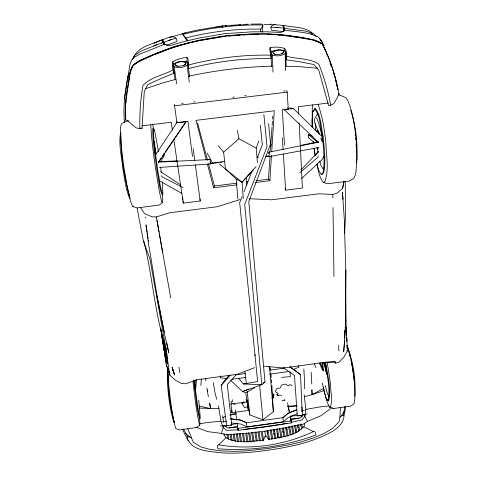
<?xml version="1.0" encoding="UTF-8"?>
<svg xmlns="http://www.w3.org/2000/svg" width="477" height="477" viewBox="0 0 477 477"><rect width="100%" height="100%" fill="white"/><g stroke="black" fill="none" stroke-linecap="round" stroke-linejoin="round"><path stroke-width="0.72" d="M345.914 269.934C345.527 297.254 346.38 324.742 343.655 351.96L344.501 341.025M345.592 308.041L345.801 270.256L344.358 222.222M163.718 346.845L163.736 345.354M125.672 108.673L125.678 117.604M124.348 122.655L124.443 120.568L125.379 119.733L125.248 108.506L125.719 100.087L130.096 71.908L132.034 66.44L134.884 63.536L140.256 60.144L153.821 54.318L174.093 46.567L198.963 40.217L225.722 35.715L252.661 33.873L267.943 33.825L282.962 34.767L313.133 39.597L318.922 41.636L322.196 43.783C330.352 59.297 335.778 76.433 338.843 93.73L337.507 97.302L333.811 103.676L330.758 105.202L328.593 105.524L318.791 70.167L313.944 64.538L299.091 61.664L286.438 59.804C286.82 56.047 287.065 51.546 284.662 48.404C280.077 47.05 274.841 46.663 270.179 47.688L270.9 51.385L270.477 52.679L271.371 58.641C243.485 58.152 215.67 61.527 188.677 68.533L188.731 64.95L187.926 58.784L186.99 57.592C182.131 57.699 177.027 59.279 172.823 61.73C171.553 65.438 173.139 69.588 174.063 73.261L162.001 78.109L147.888 84.495L144.281 91.202L142.033 128.379L139.803 128.599L136.154 127.878L127.359 120.472L125.499 119.745C124.747 108.494 126.035 97.23 127.896 86.146C129.917 78.794 128.432 69.099 135.009 63.823C150.189 54.921 167.093 48.904 184.009 44.045C212.569 36.801 242.137 33.169 271.604 34.29C288.233 35.978 307.504 36.002 322.273 44.075C329.768 58.182 334.663 73.798 338.02 89.426M291.423 422.3L302.227 419.879L304.922 416.23L305.805 409.403L304.207 394.64M304.308 388.773L304.463 379.966L303.855 368.918M314.421 118.397L314.367 121.707L319.185 134.067M316.865 132.141L316.901 130.668L318.564 131.038M270.99 27.171L270.936 28.513L271.735 30.325L283.499 31.619L283.636 28.018L282.927 25.376L274.382 24.691L271.473 25.967L270.99 27.171L283.636 28.018L284.077 30.707M322.995 362.103L322.851 365.418L323.609 371.088M183.883 33.14L196.852 30.2L222.497 25.841L222.902 27.732M284.536 50.967L284.662 48.404M187.765 428.805L193.28 442.167L200.65 446.883L209.713 449.334L220.952 450.884L234.875 451.343L245.828 450.884L267.847 448.517L289.682 444.719L300.397 442.137L313.788 437.85L324.372 433.265L332.69 428.4L338.986 421.817L339.928 417.28L340.411 407.602M126 103.098L126.161 100.307M152.837 128.2C152.419 142.903 155.484 157.499 157.249 172.048C158.972 179.579 158.972 187.795 162.252 194.855M255.273 182.536L269.887 180.688L271.491 155.401M271.723 151.68L274.317 110.777L196.023 120.359L206.314 159.813M269.887 180.688L268.438 179.173L270.024 156.152M270.692 146.499L272.021 127.192M272.123 125.701L272.433 121.247M272.588 119.017L272.79 116.048M200.859 385.529L201.342 378.923M196.446 379.811L195.808 387.879L195.01 389.011M344.632 233.229L345.521 215.187L345.259 181.659M194.849 386.638L195.379 380.032M120.89 133.178C120.592 154.721 124.008 176.478 129.804 197.204M132.898 206.487L137.167 207.936L159.187 205.038L162.693 202.57L162.615 194.437M199.66 416.987L199.464 418.955L197.138 407.453L193.704 380.05M260.52 31.446L260.788 29.109L262.887 25.728L262.827 24.709L262.284 24.16M183.436 428.972L187.604 436.831L187.306 438.452C192.106 450.664 207.823 451.117 218.919 452.601C235.292 454.104 251.731 452.363 267.967 450.234C285.699 447.611 303.545 444.314 320.145 437.308C329.595 433.188 342.098 428.066 344.024 416.606L343.47 415.109L344.776 406.559M345.533 406.929L344.406 415.276M356.581 162.943C358.012 145.282 356.277 127.079 350.75 110.217M245.965 399.225L246.949 401.884L248.547 410.405L231.828 412.718L232.084 410.643M126.465 98.19L126.667 96.777M126.864 95.364L127.067 93.957M127.371 91.834L127.574 90.427M127.878 88.305L128.08 86.897M124.533 98.226L130 64.216L131.956 59.553L134.788 56.996L140.155 54.008L164.249 44.295L169.734 45.673L183.639 41.66L198.587 38.136L225.156 33.611L251.91 31.846L267.084 31.804L281.215 32.49L284.763 30.051C296.05 32.144 308.476 31.685 318.714 37.373L321.474 41.433M126.977 81.34L124.443 98.334L123.919 109.662L124.145 119.995M265.26 436.813L265.48 435.453L264.729 431.017M128.301 85.455L128.54 83.988M128.778 82.521L129.017 81.054M129.255 79.587L129.494 78.121M129.732 76.654L129.965 75.187M130.203 73.72L130.442 72.254M262.153 32.174L262.887 25.728L261.986 24.911C235.739 24.703 209.492 27.815 184.009 34.094L183.293 35.107L187.258 41.022M128.063 75.789L127.508 79.093L128.027 76.976M354.649 396.274C356.23 379.686 353.266 362.401 347.417 346.851M271.163 144.501L269.01 155.884L265.337 156.343M231.828 412.718L230.969 404.091L231.518 401.211M168.005 369.007C167.612 386.853 169.639 405.307 174.463 422.485M249.501 198.742L271.693 199.791L318.934 193.781L332.815 194.461L336.774 193.31L342.534 188.552L343.917 181.654M342.534 188.552L344.042 181.719M273.756 393.585L273.106 396.393L273.238 397.967L271.783 398.164M273.238 397.967L274.048 394.455M223.618 425.699L221.543 433.414L207.507 431.584L196.172 427.165M128.176 75.127L128.516 73.732M127.049 80.846L128.098 76.636M284.346 31.285L284.763 30.051M270.179 47.688L269.708 49.042L271.371 58.641M130.686 71.574L132.385 66.786M257.401 162.746L256.238 148.144L258.838 140.864M242.101 196.47L239.681 202.671L257.628 381.534L243.395 383.973L238.685 378.231M243.985 191.647L252.327 170.295M257.437 157.207L262.278 144.811L260.347 125.099M224.291 433.975L224.619 435.924L226.032 437.647C237.439 444.159 251.17 441.195 263.513 440.122L265.48 435.453L268.897 439.365C280.899 437.01 294.84 436.181 303.819 426.778L304.636 424.757L304.433 423.457M271.502 66.351L271.061 53.74L271.735 52.1C275.45 49.674 280.273 49.268 284.465 50.586L285.83 51.975L286.099 66.088M285.502 70.608L285.168 53.531L285.83 51.975M283.916 51.623L283.416 52.798C280.667 54.622 277.036 54.921 273.929 53.931L272.927 52.935L273.44 51.79C276.159 49.912 279.808 49.608 282.903 50.663L283.916 51.623L281.519 54.032M283.368 25.561L283.636 25.412C293.272 27.66 304.904 26.372 312.685 33.39M120.621 132.421C118.379 144.251 121.73 156.671 122.81 168.56C124.777 178.619 125.487 189.286 129.845 198.665M236.997 184.837L213.607 187.789L214.447 185.982L208.503 163.814M318.499 156.033L317.855 157.368L299.711 172.841M132.678 59.106L134.46 55.487L142.003 50.598L163.122 42.358L164.631 44.82M167.725 368.161L168.798 385.082A33.45 2.355 83.2 0 0 171.541 407.823L173.658 420.368L175.464 427.607A33.456 2.355 83.2 0 0 176.132 428.757L179.543 429.926L196.786 427.493L199.923 424.953L199.619 417.154M175.035 79.42L172.984 65.444L173.825 63.775C177.611 61.414 182.458 60.841 186.692 62.243L187.914 63.662L189.631 76.922M185.929 63.31L185.303 64.508C182.5 66.285 178.857 66.714 175.715 65.653L174.82 64.639L175.458 63.477C178.237 61.646 181.898 61.211 185.022 62.338L185.929 63.31L183.955 65.427M172.984 65.444L174.177 66.786C178.374 68.3 183.365 67.716 187.085 65.242L187.914 63.662M345.581 291.578L346.153 326.208L347.411 350.965L343.786 357.315L339.153 362.073L335.182 363.367L335.134 361.327L323.805 362.484L283.457 367.988L263.847 366.187M313.437 111.445L315.261 108.291C321.301 115.953 320.854 126.632 323.054 135.742C324.235 147.977 325.964 160.433 323.776 172.662L321.862 174.707M133.31 57.908C138.127 46.317 152.02 44.605 162.12 39.74L163.45 42.495L161.476 43.186M339.928 417.28L341.484 415.866L344.251 411.24M160.499 161.852L164.273 155.609L163.975 153.755M324.038 156.146L321.802 159.831L301.625 178.446M316.036 116.328L317.593 113.818L318.451 115.023M236.586 374.272L227.279 384.623L231.756 425.025L226.676 425.728L221.167 385.464L223.773 381.415L229.073 375.423M155.413 155.114L176.919 122.613L176.812 121.522M158.388 162.657L185.905 121.945L184.044 121.42M187.539 40.062L183.293 35.107L182.745 34.135L183.198 33.468M159.133 160.97L161.22 157.923M162.478 156.092L164.571 153.039M165.406 151.823L185.905 121.945L176.919 122.613L174.367 104.308M303.068 414.591L300.939 417.596L290.898 419.879M163.45 42.495L171.493 39.466L176.037 38.369L177.08 40.688L176.872 41.529L166.3 45.327M230.659 418.878L240.235 420.04L246.442 422.765L240.253 419.939L230.421 418.824M318.6 151.65L315.196 155.52A40.754 6.052 83.8 0 1 314.182 148.49M243.318 198.551L242.024 182.232L253.162 169.949M221.167 385.464L230.319 375.125M176.037 38.369L174.91 37.343L172.895 36.836L169.418 37.194L154.077 42.96M219.629 164.142L225.454 168.959L236.175 179.018L242.024 182.232L256.119 166.556M301.017 169.931L318.38 151.543M134.317 64.806L138.276 61.962M324.271 167.648L323.018 168.924L320.884 165.28L319.781 161.202M303.819 426.778L313.496 431.56L314.725 431.649L315.351 432.448L315.959 434.994C284.87 446.49 250.896 451.355 217.846 448.756L217.363 446.174L217.613 445.25L218.687 444.832L226.032 437.647M242.024 182.232L225.454 168.959L223.635 152.199L238.876 138.724L237.445 130.459M174.165 421.99L173.771 422.336C168.965 405.325 166.956 387.014 167.373 369.329L167.815 369.371M268.599 123.621L270.542 144.054L248.779 201.64L264.985 381.964L261.831 384.677L242.554 391.599L230.838 380.503M246.394 422.819L283.01 417.679L288.108 413.297L296.616 409.821M231.321 422.938L240.76 424.047L246.919 426.837L283.32 421.763L288.4 417.423L297.147 413.792M282.795 417.757L287.875 413.422L296.736 409.713M245.834 393.501L249.817 414.96L262.97 419.796L273.357 411.699L271.872 385.529M331.408 408.032L320.753 415.819L307.576 421.418L303.688 423.987L282.342 428.406L265.17 431.226L247.885 433.217L226.134 434.809L221.543 433.414M223.54 422.163L222.932 417.882L225.275 416.194M248.082 406.517L244.534 407.614L241.899 403.47L244.23 401.825M282.927 25.376L283.636 25.412L284.125 26.98L284.364 30.498M139.475 61.223L154.298 54.652L169.681 48.571L189.613 42.829M318.815 142.695L284.465 109.871L285.657 109.15M254.646 367.648L237.355 374.272L196.625 379.829L185.929 383.735L181.63 383.562L175.464 380.241L169.723 375.113L170.247 374.797M285.168 53.531C281.519 56.065 276.559 56.483 272.397 55.052L271.061 53.74M254.79 387.706L245.864 392.738L242.554 391.599L248.672 388.97M263.077 383.043L264.985 381.964M224.846 426.832L227.797 425.186M304.165 396.84L312.155 394.634L323.728 388.326M182.745 34.135L183.424 33.807M338.843 93.73L338.539 93.874L338.885 93.695L339.099 95.752M173.056 69.845C163.331 75.366 150.768 76.97 142.975 85.437C140.351 99.592 139.588 114.182 139.803 128.599M293.409 369.508L298.805 367.171L298.68 365.704M154.369 43.222L156.331 42.417M154.298 54.652L174.397 46.979M341.484 415.866L343.47 415.109M313.496 431.56C284.25 445.369 250.604 450.216 218.687 444.832M168.81 40.479L171.493 39.466M241.899 403.47L243.938 402.725M153.588 45.935L156.873 44.79M311.737 390.305L312.155 394.634L323.847 390.681M145.402 88.752L163.7 82.646L175.518 79.468M162.693 202.57L162.222 202.725L161.47 200.787L159.258 190.913L155.079 165.173A41.171 2.158 82.2 0 1 151.686 137.537L150.738 125.028M246.221 400.972L247.635 400.525M140.471 207.513L144.638 213.702L152.074 216.82L156.367 216.928L169.568 212.784L217.327 206.708L240.032 199.577M169.484 37.409L185.106 33.05M166.157 361.417L166.276 361.876L167.612 361.477M283.243 367.594L294.464 375.435L297.302 415.908L299.341 415.312M270.9 51.385L274.09 50.961M183.734 61.736L187.032 61.378L187.896 62.529L188.677 68.533M297.302 415.908L302.299 415.217L307.266 413.863M229.109 428.107L237.892 426.05M188.731 64.95C215.437 57.973 243.055 54.64 270.65 55.165M186.018 37.927C210.435 31.679 235.584 28.686 260.788 29.109M287.1 423.266C272.802 426.146 258.242 427.994 243.741 429.431M190.287 42.668L198.36 40.867M230.063 415.145L236.55 413.744M301.679 411.102L304.332 410.53M188.856 76.171C216.23 70.256 244.212 66.881 272.206 66.166M300.236 145.521L318.397 141.687M318.803 142.14L268.396 152.282L268.611 153.743M209.82 163.462L224.148 161.488M229.986 414.668L235.65 413.571M269.046 156.665L318.731 147.53M305.805 409.403L319.757 406.947L328.623 405.921M284.465 109.871L293.182 108.38L321.003 135.551M231.846 424.494L237.624 423.504M199.732 423.814L206.791 422.616L220.994 421.173L223.158 427.607L226.79 430.385L238.583 429.723M199.034 40.718L220.01 37.188M221.453 36.944L222.902 36.705M224.345 36.461L225.794 36.216M215.026 27.398L216.48 27.159M217.935 26.915L219.39 26.67M220.845 26.432L222.294 26.187M291.304 420.917L237.814 428.394L238.065 430.385L291.435 422.914L290.26 415.843M235.256 374.934L245.566 373.503M269.881 370.128L284.614 368.083M230.969 404.091L246.949 401.884M232.055 379.287L246.031 377.373M269.571 374.159L288.692 371.547M324.247 391.235L326.942 401.628L329.345 406.988L333.566 408.491L350.541 406.171L353.445 404.144A33.14 4.853 81.3 0 0 354.333 402.791L355.126 395.26L354.471 382.637A33.134 4.853 81.3 0 0 351.09 360.213M167.355 354.667L166.664 354.763L163.337 343.07M173.759 139.165L183.269 203.142L200.215 200.996L199.958 198.873M285.049 188.093L285.634 190.168L302.4 188.039L299.186 122.965M214.447 185.982L237.063 183.132M246.549 181.934L248.01 181.749M256.036 180.741L268.438 179.173M257.246 157.356L258.719 157.172M210.19 163.605L219.009 162.502M220.475 162.317L221.942 162.138M266.023 156.635L268.962 156.265M128.796 120.949L125.177 121.391L121.414 123.883C119.322 129.356 121.009 135.581 120.943 141.299A41.904 3.715 81.9 0 0 124.199 168.995L127.347 187.27L130.465 200.632A41.91 3.715 81.9 0 0 133.709 206.32M142.015 125.827L171.243 122.249L172.447 130.34M328.438 103.014L298.387 106.693L298.751 114.086M176.919 122.613L187.938 121.265L192.511 156.581M286.707 90.672L287.214 92.109L288.221 108.989L282.289 109.716L284.501 145.151M181.755 103.414L183.234 103.235M193.584 101.977L195.063 101.798M232.752 97.219L234.231 97.04M244.582 95.788L246.06 95.603M283.755 91.029L285.234 90.851M174.499 105.805L287.214 92.109M297.654 415.455L291.268 416.141M137.096 208.044L143.416 241.165L144.137 241.1M281.621 377.39L290.326 376.591L290.01 371.5M287.726 406.326L297.04 405.533M222.181 421.918L226.515 421.602M222.497 25.931L226.921 25.621M228.4 25.519L240.939 24.655M242.417 24.554L248.32 24.148M225.222 25.985L227.422 25.836M231.81 25.531L234.738 25.329M239.132 25.025L241.326 24.876M245.721 24.571L247.915 24.422M228.704 36.019L233.074 35.715M235.99 35.519L240.354 35.22M242.543 35.071L247.641 34.72M249.823 34.571L258.641 34.284M159.401 167.433L210.44 163.981L210.124 159.545L158.352 162.144M288.203 406.607L297.016 406.046M290.731 418.866L299.043 418.52M316.895 164.607C318.558 170.551 319.131 177.366 323.245 182.238L324.616 182.16C329.285 170.134 326.31 156.468 325.934 143.893A40.813 6.07 83.8 0 0 321.784 116.609L318.296 104.523M209.767 159.562L210.124 159.545M237.528 427.309L227.261 427.851L224.351 425.532M158.638 161.667L177.164 160.904M206.058 159.717L209.021 159.592M323.805 362.484L335.498 362.168M220.267 425.895L226.676 425.728M251.146 24.088L261.491 24.005M230.367 425.043L231.756 425.025M199.01 408.091L218.943 408.61L220.994 421.173M281.955 400.579L284.894 400.579L284.179 399.344M264.258 24.369L270.87 24.53M285.318 66.22L297.767 66.536L317.259 68.205M243.395 383.973L261.831 384.677L244.707 204.514L267.031 146.713L263.864 114.468M267.764 34.237L274.949 34.594M277.065 395.099L281.508 395.338M270.757 24.208L275.688 24.482M187.604 436.831L189.786 437.01L191.557 437.964M281.269 35.065L277.799 34.743L279.957 35.03M227.004 378.655L220.517 377.85L220.368 376.383M275.593 27.189L278.377 27.553M289.503 107.891L293.182 108.38M285.705 35.799L287.142 35.99M289.3 36.282L290.737 36.473M292.896 36.759L294.333 36.95M295.77 37.146L297.922 37.433L292.83 36.681M282.658 35.191L284.841 35.513M286.295 35.721L291.381 36.467M299.353 37.653L311.421 39.77M286.784 56.244C297.254 59.327 309.609 57.908 318.857 64.294C324.3 77.375 328.015 91.28 330.758 105.202M125.379 119.733L125.791 119.816L125.499 119.745M298.316 415.384L302.4 416.29M199.07 406.005L210.631 408.646L209.797 403.614M166.056 360.982L165.424 360.821L166.7 365.841L169.669 373.563M346.815 350.804L347.411 350.965M316.346 36.735L314.343 34.165L306.156 31.172L283.946 28.274L283.302 25.645M314.593 142.784L308.386 137.728L308.291 134.609L311.231 135.51L312.93 136.881M312.84 40.02L318.63 41.994L320.3 43.097M140.894 127.973L142.033 128.379M329.345 406.988L330.281 407.322C332.809 400.591 330.74 392.941 330.579 385.923A32.645 3.858 81.5 0 0 327.282 363.456L327.001 362.103M332.558 408.133L333.566 408.491M339.988 95.179L345.968 97.743L347.936 100.844L349.939 105.995L351.877 112.876A41.41 7.62 84.1 0 1 356.158 140.101L356.975 158.436L355.937 172.155A41.416 7.626 84.1 0 1 353.35 178.571L349.683 181.004L328.641 183.621L327.162 183.752L323.245 182.238M182.894 187.544L162.144 176.872L161.25 175.786M238.876 138.724L256.238 148.144M159.258 180.658L181.832 193.429M174.82 64.639L177.909 66.619M232.955 403.339L235.024 404.663M292.204 386.006L289.933 384.534L288.18 385.881L285.449 384.068L281.561 385.112L280.369 387.932L276.493 388.94L275.366 391.766L278.061 393.519L276.666 394.58L278.318 395.695M160.66 171.708L180.896 185.022M272.927 52.935L275.211 54.527M290.04 366.73L300.528 374.6L302.299 415.217M289.718 366.885L300.528 374.6M308.291 134.609L317.336 141.913M314.927 116.811L316.817 118.409L319 123.907L321.719 134.8L322.136 141.621L320.794 138.187M185.535 433.325L189.786 437.01M254.605 354.644L255.571 355.639M327.109 399.35L328.713 401.056C331.181 388.2 327.61 374.821 325.505 362.079M218.317 145.795L223.635 152.199M310.873 32.597L312.614 34.851M322.416 362.448L323.293 363.629M319.751 38.458L322.714 42.817M303.849 414.549L307.576 421.418M165.477 347.131L166.091 348.115M321.206 40.772L324.002 45.452M324.139 47.825L324.867 49.036M187.986 440.599L182.369 429.133M207.221 153.141L212.384 162.955M166.276 361.876L162.848 339.821L163.516 341.127M164.893 44.498L162.812 39.537M161.715 335.42L165.549 358.901L161.602 335.009L163.056 338.032M163.963 342.206L162.848 339.821M144.006 241.881C152.765 277.185 154.679 314.379 166.163 348.943M268.795 366.533L269.72 368.554L273.357 411.699M164.07 43.717L164.571 44.826M320.198 363.009L323.495 370.498M319.381 363.051L322.667 370.528M164.243 44.689L162.24 39.841M314.212 363.528L315.977 367.624M338.503 93.713L338.908 93.45L339.069 94.386M166.7 365.841L169.699 373.419M199.672 425.454L197.752 416.993L195.838 404.472A32.871 1.365 82.9 0 1 193.012 381.773M325.117 49.715L325.874 51.76M326.882 54.485L327.389 55.851M247.348 407.173L248.547 410.405M166.252 355.657L167.761 359.849M164.875 355.138L165.424 358.609L167.296 364.339L167.576 361.339L164.458 351.299M347.077 345.181C350.869 356.522 352.783 368.435 354.143 380.288M329.899 62.672L331.116 66.136M333.304 72.373L334.788 77.137M143.416 241.165L149.981 259.166L166.24 350.416L169.723 375.113M163.665 340.769L164.798 344.072M287.881 107.927L288.221 108.989M165.191 347.96L166.706 352.652M348.908 352.181L350.19 356.802M323.805 362.609L327.395 375.924L327.21 373.223M197.579 123.054L207.549 160.242M316.99 163.945L318.654 170.158L321.158 174.516L323.096 172.495C325.099 160.344 323.484 148.001 322.273 135.85C320.073 126.864 320.592 116.263 314.582 108.726L312.793 111.845L312.047 120.687L312.256 127.389M207.435 164.118L213.607 187.789M172.823 61.73L173.634 64.836M335.641 80.458L336.154 82.449M216.665 399.362L214.918 392.249L213.338 382.721M218.239 405.766L218.943 408.61M301.702 424.017L302.442 427.648M163.056 340.489L160.803 328.122M324.915 362.192C327.043 374.868 330.448 388.111 328.17 400.924L326.542 399.231L324.467 392.821L322.333 383.025M298.548 424.661L299.747 430.683M297.505 424.804L298.769 431.262M297.582 426.152L297.857 427.362M294.524 425.442L295.949 432.901M336.482 83.827L337.102 86.701M337.412 88.138L337.716 89.575M318.708 131.718L319.149 133.769M291.495 426.104L293.075 434.505M300.635 424.154L301.649 429.145M300.45 424.291L300.713 425.508M288.603 426.772L290.123 434.911M325.302 362.669L326.041 366.223M295.585 425.323L296.98 432.633M286.576 427.231L288.102 435.579M286.671 428.584L286.927 429.801M287.577 402.809L289.664 412.951M287.858 405.528L289.05 411.323M290.243 417.119L291.435 422.914M285.532 427.368L287.124 436.169M292.556 425.967L293.993 433.581M283.26 427.869L283.511 429.115M323.382 386.93L324.104 390.52M292.395 426.092L292.645 427.326M282.366 427.893L284.012 437.015M295.221 429.801L295.454 430.975M164.321 332.254L156.927 295.096L149.223 247.378M289.664 426.623L291.155 434.642M156.7 294.816L164.052 332.01L168.751 352.724L166.95 343.351M153.97 130.644L153.57 128.611A41.141 2.152 82.2 0 0 152.515 123.948M277.471 428.751L279.134 438.208M208.348 396.715L206.917 388.081M209.552 403.029L210.631 408.646M276.427 428.889L277.984 437.803M162.621 252.238L156.981 220.404M324.443 363.528L326 371.774M283.66 428.996L285.043 436.729M282.837 431.142L283.076 432.406M273.255 429.36L274.806 438.387M155.001 150.708L155.812 155.061M271.222 429.699L272.778 439.049M279.349 428.406L281.025 437.82M270.173 429.837L271.747 439.329M277.155 433.587L277.405 434.994M346.517 337.525L346.964 340.023L346.541 337.788M274.537 430.475L275.897 438.458M156.367 216.928L158.662 229.89M158.787 230.612L159.044 232.055M159.3 233.497L170.73 297.94M273.834 433.229L274.054 434.499M267.126 431.625L267.353 432.919M267.001 430.278L268.575 439.866M274.323 429.932L274.543 431.184M281.943 436.89L280.667 429.503M160.743 328.987L161.685 334.472M268.271 431.411L269.606 439.585M313.985 148.144L315.214 155.407M317.08 147.584L317.944 152.723M258.117 432.824L259.416 440.921M154.351 143.482L156.122 154.029M346.511 338.652L346.97 341.437M207.543 389.965L207.781 391.402M158.471 151.71L154.727 131.247L153.606 128.462C153.2 142.981 156.241 157.398 157.97 171.768C159.753 179.239 159.586 187.503 162.907 194.485L162.305 181.934M164.034 348.753L164.35 350.661M258.951 431.399L260.382 440.193M277.644 436.383L277.87 437.761M262.344 432.234L263.698 440.551M261.301 432.383L262.624 440.563M255.857 431.786L257.27 440.843M161.22 331.151L161.918 335.486M162.144 336.935L162.377 338.384M162.609 339.827L162.842 341.276M163.068 342.719L165.149 355.735L163.068 342.999M161.107 330.71L161.918 335.766M162.15 337.215L162.377 338.658M162.609 340.107L162.842 341.55M248.845 433.945L250.061 442.072M256.25 441.213L255.01 433.199M252.673 432.204L254.08 441.797M147.101 232.132L145.974 224.888L148.967 246.973M147.327 233.581L148.114 238.655M148.335 240.104L148.562 241.553M251.629 432.359L252.965 441.177M210.148 162.091L210.44 163.981M248.66 432.699L248.815 434.046M239.311 433.653L240.444 441.744M165.591 347.745L167.576 361.339M205.539 378.726L205.849 380.849M249.936 433.79L251.135 442.006M246.687 432.872L248.022 442.054M246.949 442.066L245.822 434.279M236.353 433.808L237.403 441.505M174.177 66.786L176.639 83.708M178.953 367.105L179.728 372.513M243.491 433.235L244.773 442.101M241.517 441.714L240.372 433.504M233.265 434.016L234.165 440.754M242.447 433.39L243.652 441.803M238.476 441.458L237.415 433.653M235.328 441.386L234.326 433.843M220.529 375.828L220.714 377.17M227.499 438.119L227.01 434.434M285.812 55.231L286.438 59.804M232.132 440.581L231.279 434.046M235.346 410.065L236.729 420.326M237.081 423.045L238.065 430.385M193.197 148.741L194.777 160.516M195.373 164.935L200.215 200.996M231.017 440.295L230.23 434.195M317.938 147.9L318.123 149.301M228.084 434.273L228.721 439.341M187.085 65.242L189.297 82.181M173.467 68.658L174.063 73.261M194.383 384.408L194.568 385.833M194.843 387.98L195.033 389.405M222.664 415.67L222.932 417.882M246.442 422.765L246.919 426.837M232.537 399.726L232.788 401.896M160.66 167.266L161.262 172.424M223.951 433.82L224.089 435.066M355.103 133.912L355.258 135.331M355.568 138.157L355.729 139.57M245.023 371.923L246.323 383.591M247.217 391.617L249.817 414.96M313.264 141.49L313.413 142.975M198.742 400.012L200.191 416.713L199.958 418.681L197.699 407.161L194.366 380.735M182.685 197.245L182.906 199.458M183.049 200.93L183.269 203.142M259.613 385.142L262.97 419.796M236.175 179.018L237.922 198.992M270.417 367.886L270.596 370.086M270.9 373.765L271.204 377.444M271.383 379.644L271.628 382.59M159.568 182.721L159.682 184.122M145.413 217.196L145.497 218.233M342.999 199.422L342.438 192.118L344.477 221.775M354.196 380.974L354.506 385.076M283.01 417.679L283.32 421.763M246.287 177.748L246.842 185.154M346.063 331.408L346.362 335.725M356.057 144.418L356.2 146.493M311.171 372.328L311.791 383.943M282.324 137.698L283.07 149.522M283.35 153.958L285.634 190.168M269.606 366.354L269.72 368.554M301.911 406.935L302.138 411.252M346.105 330.138L346.385 335.76M312.22 126.948L312.238 109.161A40.783 6.058 83.8 0 1 312.763 104.91M338.676 345.455L338.926 350.887M345.592 316.501L345.765 321.14M346.052 327.371L346.368 335.605M154.548 141.407L154.995 152.246M311.988 389.643L312.155 394.634M272.397 55.052L272.975 72.116M345.581 316.03L345.736 320.86M315.357 123.615L315.553 130.704M332.815 194.461L332.868 197.973M333 207.567L333.954 276.433M347.017 345.479L347.047 348.168M186.99 57.592L187.032 61.378M284.006 29.55L284.018 30.713M344.632 330.436L344.644 338.127M329.428 396.375A22.258 2.653 81.5 0 1 325.35 385.696M322.685 369.681A22.383 2.665 81.5 0 1 322.023 362.848M313.467 142.653A40.754 6.052 83.8 0 1 313.311 141.186M194.36 382.202A22.538 0.96 82.9 0 1 194.855 385.684M174.576 374.946L172.119 367.701L174.576 374.946M174.475 374.672L172.286 367.958L174.475 374.672"/></g></svg>
